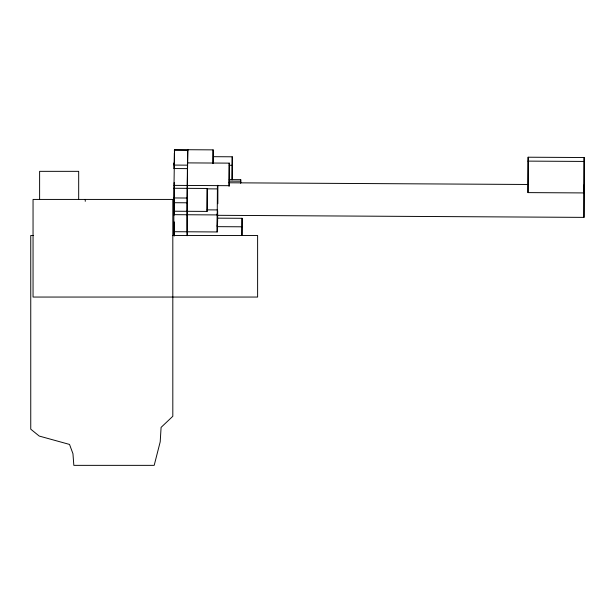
<?xml version="1.0" encoding="UTF-8"?>
<svg xmlns="http://www.w3.org/2000/svg" width="615" height="615" viewBox="0 0 615 615"><rect width="100%" height="100%" fill="white"/><g stroke="black" fill="none" stroke-linecap="round" stroke-linejoin="round"><path stroke-width="0.92" d="M217.18 231.955L217.303 213.659L217.18 231.955L173.807 231.709L173.868 209.684L173.807 211.222L207.086 211.406L207.217 188.459L173.937 188.267L173.807 211.222M187.183 211.422L187.145 231.678M217.418 185.622L217.241 214.919L173.868 214.673M173.945 235.122L173.937 224.921L173.807 231.709M187.252 188.344L187.121 211.291M187.252 235.199L187.26 232.432M217.602 222.192L217.672 210.722M241.872 235.507L242.064 218.294L217.502 218.156L217.356 226.658L241.91 226.797M584.165 184.792L583.989 192.926L527.993 192.61L528.139 157.209L584.135 157.525L583.981 217.379L217.303 215.311M584.135 157.525L583.981 217.379M187.56 163.421L187.744 149.722L213.105 149.868L213.128 163.567M212.921 163.567L213.105 149.868M187.098 235.737A45.825 0.431 -89.7 0 1 187.06 202.789L187.46 162.89L229.226 163.129L229.095 186.084L229.226 163.129M174.353 198.776L174.107 215.066L174.291 182.478L174.36 184.661M232.239 156.794L232.109 179.749L232.239 156.794L213.39 156.687M174.583 151.459L174.522 149.645L173.96 188.659L173.937 188.267M174.13 235.122L174.23 221.954L174.291 227.688L174.353 226.151M187.829 149.722L187.275 188.736M217.879 185.269L217.833 203.734M242.056 235.507L242.064 218.294M174.337 153.004L174.206 168.556L174.145 162.821L174.068 165.081L187.383 165.158M527.993 192.61L528.139 157.209M174.353 226.305L174.176 236.099M240.626 183.016L240.719 179.665L229.203 179.595M174.368 151.182L174.406 150.037L187.713 150.114M207.217 188.459L207.086 211.406M33.617 235.491L30.75 235.491L30.75 429.178L39.222 436.058L69.533 444.437L72.954 453.701L73.831 465.355L154.188 465.355L160.208 441.816L161.092 427.379L172.815 416.278L172.815 199.429L33.049 199.429L33.049 297.053L257.616 297.053L257.616 235.491L172.815 235.491M187.76 149.96L174.452 149.883L174.476 151.182M528.031 161.115L584.035 161.43M229.241 165.281L232.086 165.297M174.022 168.556L187.329 168.633M229.303 181.133L240.657 181.194M228.957 182.786L528.17 184.477M173.991 185.376L229.072 185.692M207.24 188.843L217.341 188.905M173.776 197.953L187.091 198.03M173.753 202.712L187.06 202.789M207.147 209.869L217.241 209.923M217.502 218.156L217.564 221.515M187.744 149.722L187.767 150.114M187.46 162.89L187.483 163.283M240.719 179.665L240.78 183.032M217.31 225.167L217.356 226.658M85.254 199.429L85.254 201.343M78.682 199.106L78.682 171.339L39.614 171.339L39.614 199.106"/></g></svg>
